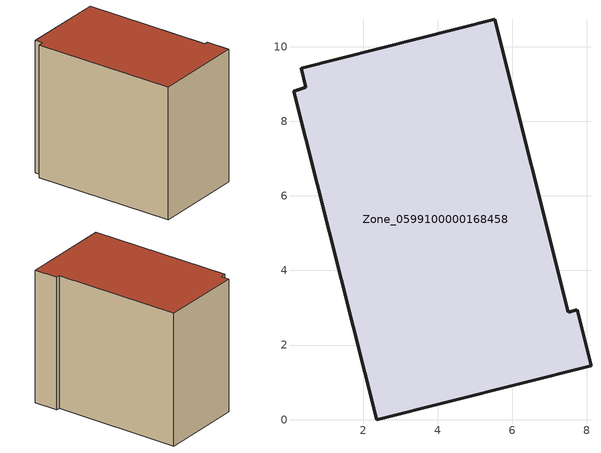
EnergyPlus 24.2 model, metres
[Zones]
Zone_0599100000168458
 floor ground (C_G): 0.13,8.81 0.46,8.91 0.34,9.42 5.53,10.73 7.5,2.88 7.74,2.94 8.11,1.45 2.37,0 z0
 wall outside (C_F): 2.37,0 8.11,1.45 7.74,2.94 7.5,2.88 5.53,10.73 0.34,9.42 0.46,8.91 0.13,8.81 2.37,0 z0:8.49
 roof outside (C_R): 0.46,8.91 0.13,8.81 2.37,0 8.11,1.45 7.74,2.94 7.5,2.88 5.53,10.73 0.34,9.42 z8.49
[BUILDING]
Pand.0599100000168458: North Axis=0; Terrain=City; Loads Convergence Tolerance Value=0.04; Temperature Convergence Tolerance Value=0.4; Solar Distribution=FullExterior; Maximum Number of Warmup Days=25; Minimum Number of Warmup Days=1
[Site:Location]
Rotterdam.The.Hague.AP_ZH_NLD Design_Conditions: Latitude=51.96; Longitude=4.45; Time Zone=1; Elevation=-4.5
[SITE:GROUNDTEMPERATURE:BUILDINGSURFACE]
18, 18, 18, 18, 18, 18, 18, 18, 18, 18, 18, 18
[MATERIAL] Thermal Absorptance=0.9; Solar Absorptance=0.7; Visible Absorptance=0.7
Name | Roughness | Thickness | Conductivity | Density | Specific Heat
G.TC.1975-1991 | MediumSmooth | 0.15 | 0.288461 | 540 | 1210
F.TC.1975-1991 | Rough | 0.3 | 0.230769 | 1920 | 840
R.TC.1975-1991 | MediumRough | 0.2 | 0.153846 | 1500 | 1000
[CONSTRUCTION]
C_G: G.TC.1975-1991
C_F: F.TC.1975-1991
C_R: R.TC.1975-1991
[ZONE]
Zone_0599100000168458: Type=1; Multiplier=1; Ceiling Height=Autocalculate; Volume=Autocalculate; Floor Area=autocalculate; Part of Total Floor Area=Yes
[ZONEINFILTRATION:DESIGNFLOWRATE]
Infil_Zone_0599100000168458: Zone or ZoneList or Space or SpaceList=Zone_0599100000168458; Schedule=AlwaysOn; Design Flow Rate Calculation Method=Flow/Area; Flow Rate per Floor Area=0.003; Constant Term Coefficient=1; Temperature Term Coefficient=0; Velocity Term Coefficient=0; Velocity Squared Term Coefficient=0
[HVACTEMPLATE:ZONE:IDEALLOADSAIRSYSTEM]
Zone_0599100000168458: Maximum Heating Supply Air Temperature=50; Minimum Cooling Supply Air Temperature=13; Maximum Heating Supply Air Humidity Ratio=0.0156; Minimum Cooling Supply Air Humidity Ratio=0.0077; Heating Limit=NoLimit; Cooling Limit=NoLimit; Dehumidification Control Type=ConstantSensibleHeatRatio; Cooling Sensible Heat Ratio=0.7; Dehumidification Setpoint=60; Humidification Control Type=None; Humidification Setpoint=30; Outdoor Air Method=None; Outdoor Air Flow Rate per Person=0.00944; Outdoor Air Flow Rate per Zone Floor Area=0; Outdoor Air Flow Rate per Zone=0; Demand Controlled Ventilation Type=None; Outdoor Air Economizer Type=NoEconomizer; Heat Recovery Type=None; Sensible Heat Recovery Effectiveness=0.7; Latent Heat Recovery Effectiveness=0.65
[ZONECONTROL:THERMOSTAT]
ThermostatControl_Zone_0599100000168458: Zone or ZoneList=Zone_0599100000168458; Control Type Schedule=DualSetpointControlType; Control 1=Thermostat_Zone_0599100000168458; Temperature Difference Between Cutout And Setpoint=0
[THERMOSTATSETPOINT:DUALSETPOINT]
Thermostat_Zone_0599100000168458: Heating Setpoint Temperature Schedule=HeatingSetpoint_Zone_0599100000168458; Cooling Setpoint Temperature Schedule=CoolingSetpoint_Zone_0599100000168458
[SCHEDULE:COMPACT]
HeatingSetpoint_Zone_0599100000168458: Through: 12/31, For: AllDays, Until: 24:00, 21
CoolingSetpoint_Zone_0599100000168458: Through: 12/31, For: AllDays, Until: 24:00, 24
DualSetpointControlType: Through: 12/31, For: AllDays, Until: 24:00, 4
AlwaysOn: Through: 12/31, For: AllDays, Until: 24:00, 1
